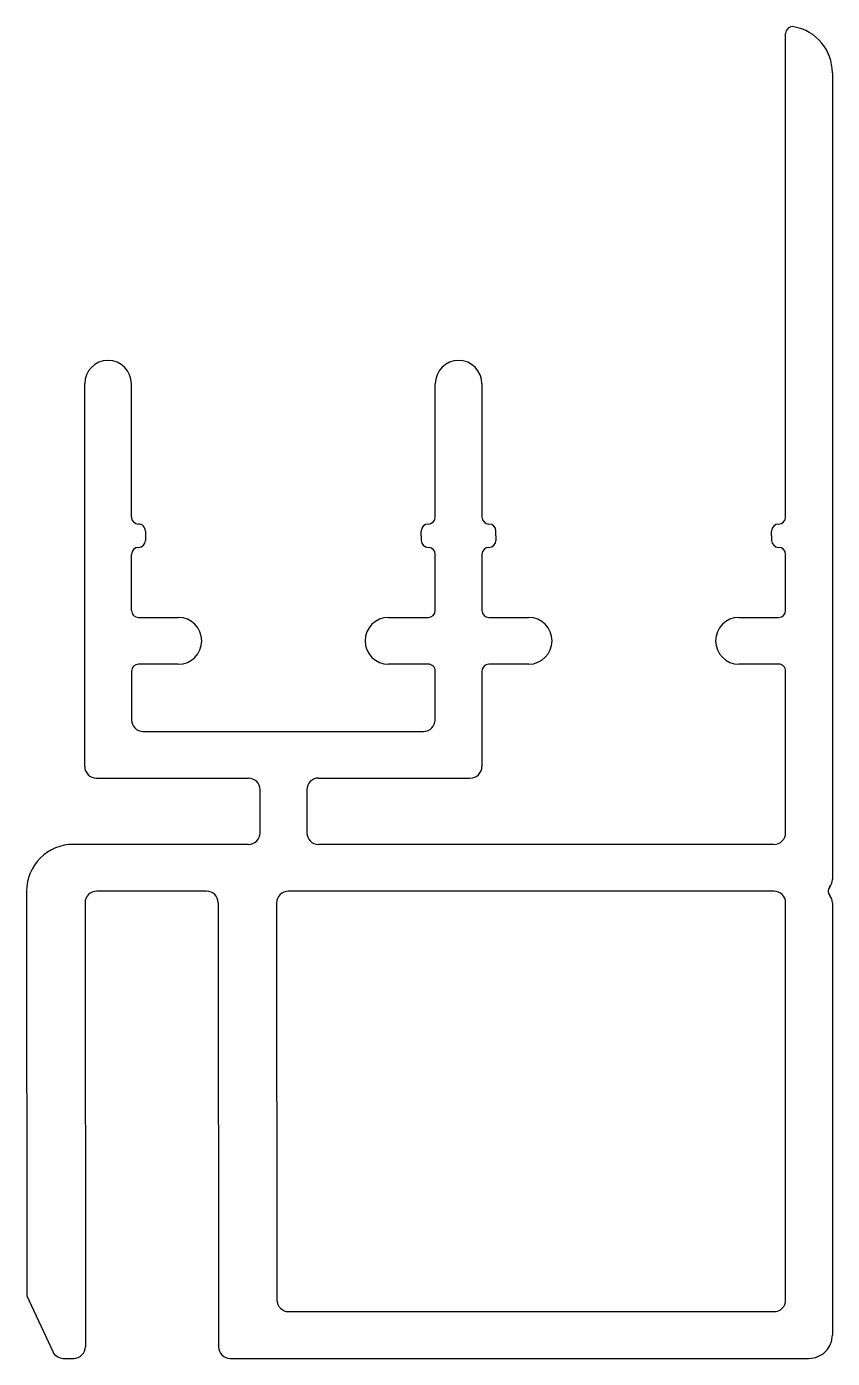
# Model space of a CAD drawing. Extents: x 1234 to 1268.5, y 2.2 to 59.2.
import ezdxf

# ---------------------------------------------------------------- set-up
doc = ezdxf.new("R2010")
doc.units = 0
doc.layers.get('0').update_dxf_attribs({"linetype": 'CONTINUOUS'})

msp = doc.modelspace()

# ---------------------------------------------------------------- linework, layer by layer
at = {"color": 7}
for p, q in [((1266.479, 38.204), (1266.479, 58.895)), ((1268.479, 57.221), (1268.478, 22.69)), ((1236.479, 27.528), (1236.477, 43.904)), ((1238.478, 38.204), (1238.477, 43.904)), ((1251.481, 38.204), (1251.481, 43.904)), ((1253.481, 43.904), (1253.481, 38.204)), ((1239.079, 37.604), (1239.079, 37.204)), ((1250.881, 37.404), (1250.881, 37.604)), ((1250.881, 37.404), (1250.881, 37.204)), ((1254.081, 37.404), (1254.081, 37.604)), ((1254.081, 37.404), (1254.081, 37.204)), ((1265.879, 37.404), (1265.879, 37.604)), ((1265.879, 37.404), (1265.879, 37.204)), ((1238.479, 34.204), (1238.479, 36.604)), ((1251.481, 35.986), (1251.481, 36.604)), ((1253.481, 36.604), (1253.481, 34.205)), ((1266.479, 34.206), (1266.479, 36.604)), ((1251.481, 34.205), (1251.481, 35.986)), ((1238.779, 33.904), (1240.485, 33.904)), ((1249.481, 33.904), (1251.181, 33.905)), ((1253.781, 33.905), (1255.481, 33.905)), ((1264.479, 33.905), (1266.179, 33.906)), ((1238.481, 31.604), (1238.481, 29.529)), ((1240.485, 31.904), (1238.781, 31.904)), ((1251.181, 31.905), (1249.481, 31.904)), ((1251.481, 29.529), (1251.481, 31.605)), ((1253.481, 31.605), (1253.481, 27.528)), ((1255.481, 31.905), (1253.781, 31.905)), ((1266.18, 31.906), (1264.479, 31.905)), ((1266.48, 24.69), (1266.48, 31.606)), ((1238.981, 29.029), (1250.981, 29.029)), ((1236.979, 27.028), (1243.486, 27.028)), ((1246.485, 27.028), (1252.981, 27.028)), ((1243.986, 24.69), (1243.986, 26.528)), ((1245.985, 26.528), (1245.985, 24.69)), ((1243.486, 24.19), (1235.993, 24.19)), ((1265.98, 24.19), (1246.485, 24.19)), ((1233.993, 22.188), (1234.006, 4.87)), ((1236.492, 21.69), (1236.507, 2.69)), ((1241.692, 22.19), (1236.992, 22.19)), ((1242.192, 21.69), (1242.207, 2.69)), ((1244.692, 21.69), (1244.705, 4.69)), ((1265.979, 22.19), (1245.192, 22.19)), ((1266.479, 4.69), (1266.479, 21.69)), ((1268.478, 21.69), (1268.478, 3.19)), ((1234.006, 4.87), (1235.11, 2.48)), ((1245.205, 4.19), (1265.979, 4.19)), ((1235.563, 2.19), (1236.007, 2.19)), ((1242.707, 2.191), (1267.478, 2.19))]:
    msp.add_line(p, q, dxfattribs=at)
for centre, radius, start, end in [((1266.779, 58.895), 0.3, 79.8389, 180), ((1266.479, 57.221), 2, 359.9989, 79.8378), ((1237.477, 43.904), 1, 0.0134, 180.0083), ((1252.481, 43.904), 1, 360, 180), ((1238.778, 38.204), 0.3, 180.0134, 270.0067), ((1251.181, 38.204), 0.3, 270, 360), ((1253.781, 38.204), 0.3, 180, 270), ((1266.179, 38.204), 0.3, 270, 360), ((1238.779, 37.604), 0.3, 360, 90.0067), ((1251.181, 37.604), 0.3, 90, 180), ((1253.781, 37.604), 0.3, 360, 90), ((1266.179, 37.604), 0.3, 90, 180), ((1238.779, 37.204), 0.3, 270.0291, 360), ((1251.181, 37.204), 0.3, 180, 270), ((1253.781, 37.204), 0.3, 270, 360), ((1266.179, 37.204), 0.3, 180, 270), ((1238.779, 36.604), 0.3, 90.0291, 180.0134), ((1251.181, 36.604), 0.3, 360, 90), ((1253.781, 36.604), 0.3, 90, 180), ((1266.179, 36.604), 0.3, 360, 90), ((1238.779, 34.204), 0.3, 180.0165, 270.006), ((1251.181, 34.205), 0.3, 270.0038, 360), ((1253.781, 34.205), 0.3, 180, 270.0038), ((1266.179, 34.206), 0.3, 270.0038, 360), ((1240.485, 32.904), 1, 270.0038, 90.0038), ((1249.481, 32.904), 1, 90.0038, 270.0038), ((1255.481, 32.905), 1, 270.0038, 90.0038), ((1264.479, 32.905), 1, 90.0038, 270.0038), ((1238.781, 31.604), 0.3, 90.0035, 180), ((1251.181, 31.605), 0.3, 360, 90.0038), ((1253.781, 31.605), 0.3, 90.0038, 180), ((1266.18, 31.606), 0.3, 360, 90.0038), ((1238.981, 29.529), 0.5, 180, 270), ((1250.981, 29.529), 0.5, 270, 360), ((1236.979, 27.528), 0.5, 180.0095, 270), ((1252.981, 27.528), 0.5, 270, 360), ((1243.486, 26.528), 0.5, 0.0067, 90), ((1246.485, 26.528), 0.5, 90, 180.0067), ((1243.486, 24.69), 0.5, 270, 0.0067), ((1246.485, 24.69), 0.5, 180.0067, 269.999), ((1265.98, 24.69), 0.5, 269.999, 360), ((1235.993, 22.19), 2, 89.9852, 180.0441), ((1268.603, 22.19), 0.3, 141.3167, 218.6811), ((1267.978, 22.69), 0.5, 321.3168, 359.9979), ((1236.992, 21.69), 0.5, 90, 180.0455), ((1241.692, 21.69), 0.5, 0.0441, 90), ((1245.192, 21.69), 0.5, 89.999, 180.0441), ((1265.979, 21.69), 0.5, 360, 89.9989), ((1267.978, 21.69), 0.5, 360, 38.6811), ((1245.205, 4.69), 0.5, 180.0441, 269.9988), ((1265.979, 4.69), 0.5, 269.9988, 0), ((1267.478, 3.19), 1, 269.9978, 359.9989), ((1235.564, 2.69), 0.5, 204.7991, 269.9004), ((1236.007, 2.69), 0.5, 270, 0.0441), ((1242.707, 2.691), 0.5, 180.044, 269.9978)]:
    msp.add_arc(centre, radius, start, end, dxfattribs=at)

doc.saveas('drawing.dxf')
